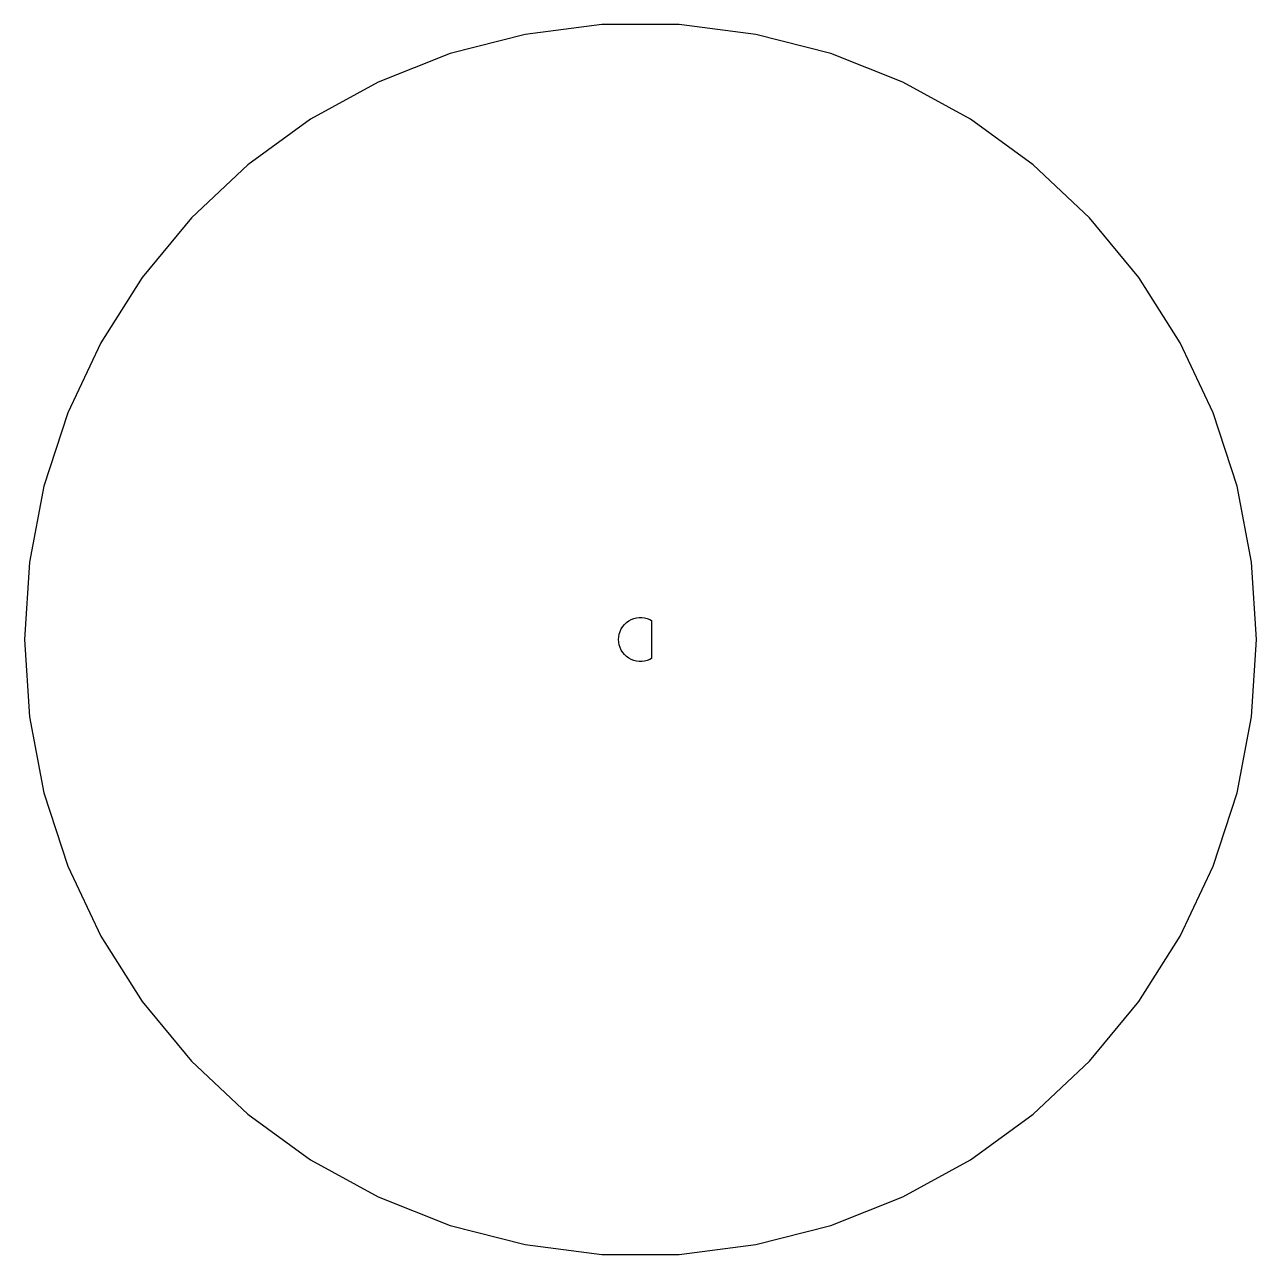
# Model space of a CAD drawing. Header units: metres. Extents: x -80 to 80, y -80 to 80.
import ezdxf

# ---------------------------------------------------------------- set-up
doc = ezdxf.new("R2010")
doc.units = ezdxf.units.M

msp = doc.modelspace()

# ---------------------------------------------------------------- linework, layer by layer
for p, q in [((-14.9905, 78.583), (-24.7214, 76.0845)), ((-5.02324, 79.8421), (-14.9905, 78.583)), ((5.02324, 79.8421), (-5.02324, 79.8421)), ((14.9905, 78.583), (5.02324, 79.8421)), ((24.7214, 76.0845), (14.9905, 78.583)), ((-24.7214, 76.0845), (-34.0623, 72.3862)), ((34.0623, 72.3862), (24.7214, 76.0845)), ((-34.0623, 72.3862), (-42.8661, 67.5462)), ((42.8661, 67.5462), (34.0623, 72.3862)), ((-42.8661, 67.5462), (-50.9939, 61.6411)), ((50.9939, 61.6411), (42.8661, 67.5462)), ((-50.9939, 61.6411), (-58.3175, 54.7638)), ((58.3175, 54.7638), (50.9939, 61.6411)), ((-58.3175, 54.7638), (-64.7214, 47.0228)), ((64.7214, 47.0228), (58.3175, 54.7638)), ((-64.7214, 47.0228), (-70.1045, 38.5403)), ((70.1045, 38.5403), (64.7214, 47.0228)), ((-70.1045, 38.5403), (-74.3821, 29.45)), ((74.3821, 29.45), (70.1045, 38.5403)), ((-74.3821, 29.45), (-77.4866, 19.8952)), ((77.4866, 19.8952), (74.3821, 29.45)), ((-77.4866, 19.8952), (-79.3692, 10.0267)), ((79.3692, 10.0267), (77.4866, 19.8952)), ((-79.3692, 10.0267), (-80, 0)), ((80, 0), (79.3692, 10.0267)), ((-2.49747, 1.37299), (-2.30569, 1.67519)), ((-2.30569, 1.67519), (-2.07756, 1.95096)), ((-2.07756, 1.95096), (-1.81665, 2.19595)), ((-1.81665, 2.19595), (-1.5271, 2.40633)), ((-1.5271, 2.40633), (-1.21347, 2.57875)), ((-1.21347, 2.57875), (-0.880692, 2.71051)), ((-0.880692, 2.71051), (-0.534027, 2.79951)), ((-0.534027, 2.79951), (-0.17894, 2.84438)), ((-0.17894, 2.84438), (0.17894, 2.84438)), ((0.17894, 2.84438), (0.534027, 2.79951)), ((0.534027, 2.79951), (0.880692, 2.71051)), ((0.880692, 2.71051), (1.21347, 2.57875)), ((1.21347, 2.57875), (1.45, 2.44872)), ((1.45, 2.44872), (1.45, -2.44872)), ((-80, 0), (-79.3692, -10.0267)), ((-2.84999, 0), (-2.82751, 0.357193)), ((-2.82751, -0.357193), (-2.84999, 0)), ((-2.82751, 0.357193), (-2.76045, 0.708755)), ((-2.76045, 0.708755), (-2.64986, 1.04915)), ((-2.64986, 1.04915), (-2.49747, 1.37299)), ((79.3692, -10.0267), (80, 0)), ((-2.76045, -0.708755), (-2.82751, -0.357193)), ((-2.64986, -1.04915), (-2.76045, -0.708755)), ((-2.49747, -1.37299), (-2.64986, -1.04915)), ((-2.30569, -1.67519), (-2.49747, -1.37299)), ((-2.07756, -1.95096), (-2.30569, -1.67519)), ((-1.81665, -2.19595), (-2.07756, -1.95096)), ((-1.5271, -2.40633), (-1.81665, -2.19595)), ((-1.21347, -2.57875), (-1.5271, -2.40633)), ((-0.880692, -2.71051), (-1.21347, -2.57875)), ((-0.534027, -2.79951), (-0.880692, -2.71051)), ((-0.17894, -2.84438), (-0.534027, -2.79951)), ((0.17894, -2.84438), (-0.17894, -2.84438)), ((0.534027, -2.79951), (0.17894, -2.84438)), ((0.880692, -2.71051), (0.534027, -2.79951)), ((1.21347, -2.57875), (0.880692, -2.71051)), ((1.45, -2.44872), (1.21347, -2.57875)), ((-79.3692, -10.0267), (-77.4866, -19.8952)), ((77.4866, -19.8952), (79.3692, -10.0267)), ((-77.4866, -19.8952), (-74.3821, -29.45)), ((74.3821, -29.45), (77.4866, -19.8952)), ((-74.3821, -29.45), (-70.1045, -38.5403)), ((70.1045, -38.5403), (74.3821, -29.45)), ((-70.1045, -38.5403), (-64.7214, -47.0228)), ((64.7214, -47.0228), (70.1045, -38.5403)), ((-64.7214, -47.0228), (-58.3175, -54.7638)), ((58.3175, -54.7638), (64.7214, -47.0228)), ((-58.3175, -54.7638), (-50.9939, -61.6411)), ((50.9939, -61.6411), (58.3175, -54.7638)), ((-50.9939, -61.6411), (-42.8661, -67.5462)), ((42.8661, -67.5462), (50.9939, -61.6411)), ((-42.8661, -67.5462), (-34.0623, -72.3862)), ((34.0623, -72.3862), (42.8661, -67.5462)), ((-34.0623, -72.3862), (-24.7214, -76.0845)), ((24.7214, -76.0845), (34.0623, -72.3862)), ((-24.7214, -76.0845), (-14.9905, -78.583)), ((14.9905, -78.583), (24.7214, -76.0845)), ((-14.9905, -78.583), (-5.02324, -79.8421)), ((-5.02324, -79.8421), (5.02324, -79.8421)), ((5.02324, -79.8421), (14.9905, -78.583))]:
    msp.add_line(p, q)

doc.saveas('drawing.dxf')
